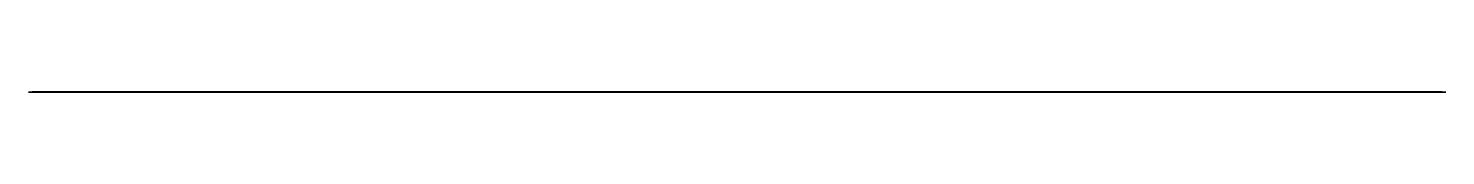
# Model space of a CAD drawing. Header units: inches. Extents: x 5.86 to 7.86, y 0 to 0.
import ezdxf

# ---------------------------------------------------------------- set-up
doc = ezdxf.new("R2010")
doc.units = ezdxf.units.IN
doc.header["$MEASUREMENT"] = 0
doc.layers.add('MARCAJ MINGE', color=250, linetype='Continuous')

msp = doc.modelspace()

# ---------------------------------------------------------------- linework, layer by layer
at = {"layer": 'MARCAJ MINGE', "extrusion": (0, -1, -2.22045e-16)}
for radius in [1, 0.825]:
    msp.add_circle((6.8584, 5.2016), radius, dxfattribs=at)

doc.saveas('drawing.dxf')
